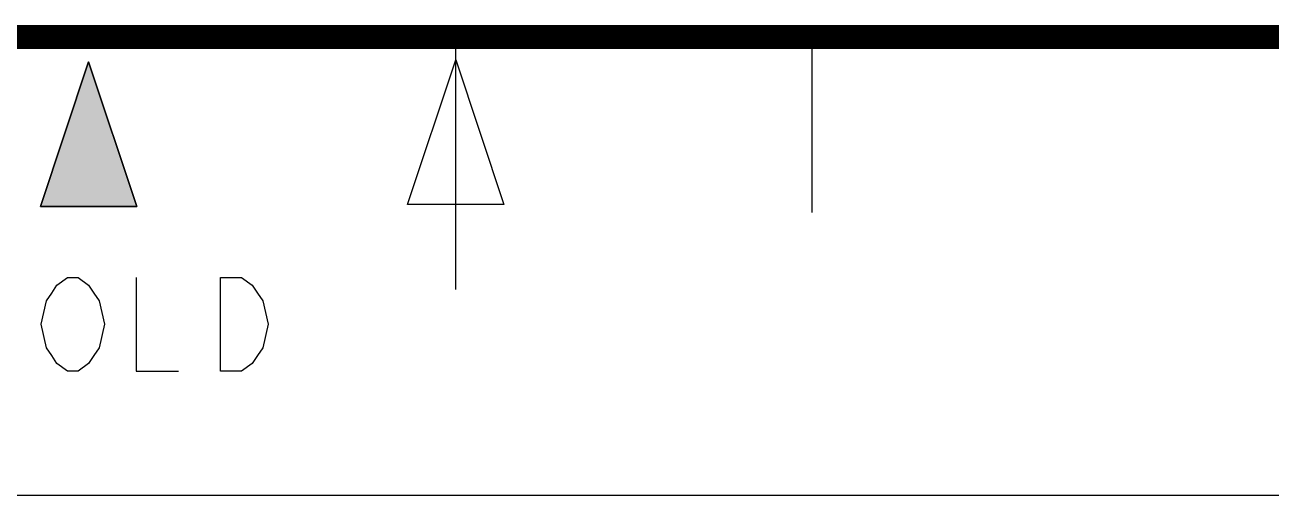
# Model space of a CAD drawing. Header units: millimetres. Extents: x 0 to 2520, y 0 to 1796.
# Drawn here: x 1253.7 to 1408.7, y 0 to 58.5 of the extents above; entities that cross this region are included whole.
import ezdxf

# ---------------------------------------------------------------- set-up
doc = ezdxf.new("R2010")
doc.units = ezdxf.units.MM
doc.header["$LTSCALE"] = 50

msp = doc.modelspace()

# ---------------------------------------------------------------- hatches: boundary and pattern name
at = {"linetype": 'Continuous'}
msp.add_hatch(color=7, dxfattribs=at).paths.add_polyline_path([(1267.651, 35.9), (1261.651, 53.9), (1255.651, 35.9)])

# ---------------------------------------------------------------- linework, layer by layer
at = {"color": 7, "linetype": 'Continuous'}
for p, q in [((153, 57), (2461.612, 57)), ((1307.306, 25.576), (1307.306, 56.493)), ((1351.612, 35.152), (1351.612, 57)), ((1255.651, 35.9), (1261.651, 53.9)), ((1261.651, 53.9), (1255.651, 35.9)), ((1267.651, 35.9), (1261.651, 53.9)), ((1261.651, 53.9), (1267.651, 35.9)), ((1301.306, 36.153), (1307.306, 54.153)), ((1307.306, 54.153), (1313.306, 36.153)), ((1267.651, 35.9), (1255.651, 35.9)), ((1255.651, 35.9), (1267.651, 35.9)), ((1313.306, 36.153), (1301.306, 36.153)), ((0, 0), (2520, 0))]:
    msp.add_line(p, q, dxfattribs=at)
at = {"color": 7, "linetype": 'Continuous', "const_width": 3}
msp.add_lwpolyline([(2461.612, 57), (153, 57)], dxfattribs=at)
at = {"color": 7, "linetype": 'Continuous'}
for points in [[(1262.314, 17.36), (1261.658, 16.388), (1260.346, 15.416), (1259.033, 15.416), (1257.721, 16.388), (1257.065, 17.36), (1256.409, 18.332), (1255.753, 21.248), (1256.409, 24.164), (1257.065, 25.136), (1257.721, 26.108), (1259.033, 27.08), (1260.346, 27.08), (1261.658, 26.108), (1262.314, 25.136), (1262.97, 24.164), (1263.626, 21.248), (1262.97, 18.332), (1262.314, 17.36)], [(1267.563, 27.08), (1267.563, 15.416), (1272.812, 15.416)], [(1278.06, 27.08), (1280.685, 27.08), (1281.997, 26.108), (1282.653, 25.136), (1283.309, 24.164), (1283.965, 21.248), (1283.309, 18.332), (1282.653, 17.36), (1281.997, 16.388), (1280.685, 15.416), (1278.06, 15.416), (1278.06, 27.08)]]:
    msp.add_lwpolyline(points, dxfattribs=at)

doc.saveas('drawing.dxf')
